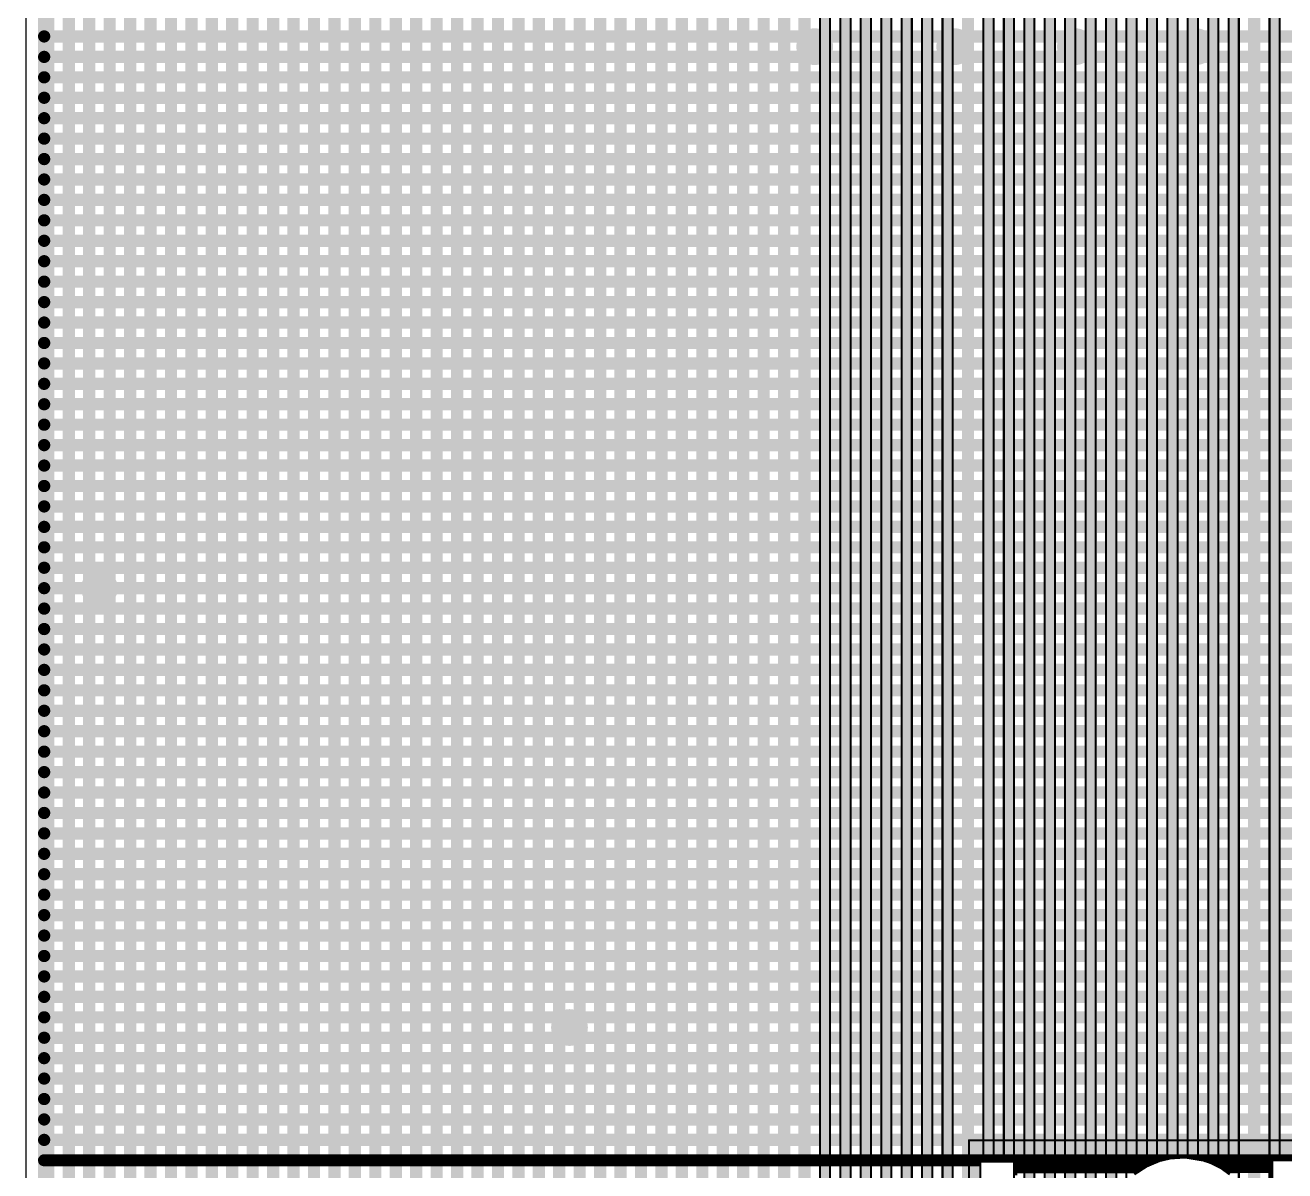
# Model space of a CAD drawing. Header units: millimetres. Extents: x 2260 to 2572, y -21 to 200.
# Drawn here: x 2325.19 to 2340.85, y 69.76 to 84 of the extents above; entities that cross this region are included whole.
import ezdxf

# ---------------------------------------------------------------- set-up
doc = ezdxf.new("R2010")
doc.units = ezdxf.units.MM
doc.layers.get('0').update_dxf_attribs({"lineweight": 18})
doc.layers.add('01', color=1, linetype='Continuous', lineweight=18)

# ---------------------------------------------------------------- blocks, each defined once
blk = doc.blocks.new('PAD_R1')
blk.add_lwpolyline([(0.25, 0, 0.5, 0.5, 1), (-0.25, 0, 0.5, 0.5, 1)], format="xyseb", close=True)

msp = doc.modelspace()

# ---------------------------------------------------------------- linework, layer by layer
at = {"layer": '01'}
msp.add_lwpolyline([(2325.2, 61.929, 0.02, 0.02, 0.414219), (2325.5, 61.629, 0.02, 0.02, 0), (2350.4, 61.629, 0.02, 0.02, 0.414219), (2350.7, 61.929, 0.02, 0.02, 0), (2350.7, 141.291, 0.02, 0.02, 0.414219), (2350.4, 141.591, 0.02, 0.02, 0), (2325.5, 141.591, 0.02, 0.02, 0.414219), (2325.2, 141.291, 0.02, 0.02, 0)], format="xyseb", close=True, dxfattribs=at)
for points in [[(2325.426, 137.536, 0.152, 0.152, 0), (2325.426, 65.729, 0.152, 0.152, 0)], [(2325.478, 137.536, 0.152, 0.152, 0), (2325.478, 65.729, 0.152, 0.152, 0)], [(2325.732, 137.536, 0.152, 0.152, 0), (2325.732, 65.729, 0.152, 0.152, 0)], [(2325.986, 137.536, 0.152, 0.152, 0), (2325.986, 65.729, 0.152, 0.152, 0)], [(2326.24, 137.536, 0.152, 0.152, 0), (2326.24, 65.729, 0.152, 0.152, 0)], [(2326.494, 137.536, 0.152, 0.152, 0), (2326.494, 65.729, 0.152, 0.152, 0)], [(2326.748, 137.536, 0.152, 0.152, 0), (2326.748, 65.729, 0.152, 0.152, 0)], [(2327.002, 137.536, 0.152, 0.152, 0), (2327.002, 65.729, 0.152, 0.152, 0)], [(2327.256, 137.536, 0.152, 0.152, 0), (2327.256, 65.729, 0.152, 0.152, 0)], [(2327.51, 137.536, 0.152, 0.152, 0), (2327.51, 65.729, 0.152, 0.152, 0)], [(2327.764, 137.536, 0.152, 0.152, 0), (2327.764, 65.729, 0.152, 0.152, 0)], [(2328.018, 137.536, 0.152, 0.152, 0), (2328.018, 65.729, 0.152, 0.152, 0)], [(2328.272, 137.536, 0.152, 0.152, 0), (2328.272, 65.729, 0.152, 0.152, 0)], [(2328.526, 137.536, 0.152, 0.152, 0), (2328.526, 65.729, 0.152, 0.152, 0)], [(2328.78, 137.536, 0.152, 0.152, 0), (2328.78, 65.729, 0.152, 0.152, 0)], [(2329.034, 137.536, 0.152, 0.152, 0), (2329.034, 65.729, 0.152, 0.152, 0)], [(2329.288, 137.536, 0.152, 0.152, 0), (2329.288, 65.729, 0.152, 0.152, 0)], [(2329.542, 137.536, 0.152, 0.152, 0), (2329.542, 65.729, 0.152, 0.152, 0)], [(2329.796, 137.536, 0.152, 0.152, 0), (2329.796, 65.729, 0.152, 0.152, 0)], [(2330.05, 137.536, 0.152, 0.152, 0), (2330.05, 65.729, 0.152, 0.152, 0)], [(2330.304, 137.536, 0.152, 0.152, 0), (2330.304, 65.729, 0.152, 0.152, 0)], [(2330.558, 137.536, 0.152, 0.152, 0), (2330.558, 65.729, 0.152, 0.152, 0)], [(2330.812, 137.536, 0.152, 0.152, 0), (2330.812, 65.729, 0.152, 0.152, 0)], [(2331.066, 137.536, 0.152, 0.152, 0), (2331.066, 65.729, 0.152, 0.152, 0)], [(2331.32, 137.536, 0.152, 0.152, 0), (2331.32, 65.729, 0.152, 0.152, 0)], [(2331.574, 137.536, 0.152, 0.152, 0), (2331.574, 65.729, 0.152, 0.152, 0)], [(2331.828, 137.536, 0.152, 0.152, 0), (2331.828, 65.729, 0.152, 0.152, 0)], [(2332.082, 137.536, 0.152, 0.152, 0), (2332.082, 65.729, 0.152, 0.152, 0)], [(2332.336, 137.536, 0.152, 0.152, 0), (2332.336, 65.729, 0.152, 0.152, 0)], [(2332.59, 137.536, 0.152, 0.152, 0), (2332.59, 65.729, 0.152, 0.152, 0)], [(2332.844, 137.536, 0.152, 0.152, 0), (2332.844, 65.729, 0.152, 0.152, 0)], [(2333.098, 137.536, 0.152, 0.152, 0), (2333.098, 65.729, 0.152, 0.152, 0)], [(2333.352, 137.536, 0.152, 0.152, 0), (2333.352, 65.729, 0.152, 0.152, 0)], [(2333.606, 137.536, 0.152, 0.152, 0), (2333.606, 65.729, 0.152, 0.152, 0)], [(2333.86, 137.536, 0.152, 0.152, 0), (2333.86, 65.729, 0.152, 0.152, 0)], [(2334.114, 137.536, 0.152, 0.152, 0), (2334.114, 65.729, 0.152, 0.152, 0)], [(2334.368, 137.536, 0.152, 0.152, 0), (2334.368, 65.729, 0.152, 0.152, 0)], [(2334.622, 137.536, 0.152, 0.152, 0), (2334.622, 65.729, 0.152, 0.152, 0)], [(2334.876, 137.536, 0.152, 0.152, 0), (2334.876, 65.729, 0.152, 0.152, 0)], [(2336.908, 137.536, 0.152, 0.152, 0), (2336.908, 65.729, 0.152, 0.152, 0)], [(2340.464, 137.536, 0.152, 0.152, 0), (2340.464, 65.729, 0.152, 0.152, 0)], [(2335.067, 137.536, 0.0254, 0.0254, 0), (2335.067, 65.729, 0.0254, 0.0254, 0)], [(2337.099, 137.536, 0.0254, 0.0254, 0), (2337.099, 69.872, 0.0254, 0.0254, 0)], [(2339.169, 69.858, 0.102, 0.102, 0), (2339.169, 137.536, 0.102, 0.102, 0)], [(2339.131, 137.536, 0.0254, 0.0254, 0), (2339.131, 69.811, 0.0254, 0.0254, 0)], [(2339.22, 69.858, 0.102, 0.102, 0), (2339.22, 137.536, 0.102, 0.102, 0)], [(2339.258, 69.867, 0.0254, 0.0254, 0), (2339.258, 137.536, 0.0254, 0.0254, 0)], [(2339.423, 69.908, 0.102, 0.102, 0), (2339.423, 137.536, 0.102, 0.102, 0)], [(2339.385, 137.536, 0.0254, 0.0254, 0), (2339.385, 69.903, 0.0254, 0.0254, 0)], [(2339.474, 69.908, 0.102, 0.102, 0), (2339.474, 137.536, 0.102, 0.102, 0)], [(2339.512, 69.919, 0.0254, 0.0254, 0), (2339.512, 137.536, 0.0254, 0.0254, 0)], [(2339.677, 69.908, 0.102, 0.102, 0), (2339.677, 137.536, 0.102, 0.102, 0)], [(2339.639, 137.536, 0.0254, 0.0254, 0), (2339.639, 69.919, 0.0254, 0.0254, 0)], [(2339.728, 69.908, 0.102, 0.102, 0), (2339.728, 137.536, 0.102, 0.102, 0)], [(2339.766, 69.9, 0.0254, 0.0254, 0), (2339.766, 137.536, 0.0254, 0.0254, 0)], [(2339.931, 69.857, 0.102, 0.102, 0), (2339.931, 137.536, 0.102, 0.102, 0)], [(2339.893, 137.536, 0.0254, 0.0254, 0), (2339.893, 69.865, 0.0254, 0.0254, 0)], [(2339.982, 69.857, 0.102, 0.102, 0), (2339.982, 137.536, 0.102, 0.102, 0)], [(2340.02, 69.811, 0.0254, 0.0254, 0), (2340.02, 137.536, 0.0254, 0.0254, 0)], [(2340.185, 69.716, 0.102, 0.102, 0), (2340.185, 137.536, 0.102, 0.102, 0)], [(2340.147, 137.536, 0.0254, 0.0254, 0), (2340.147, 69.722, 0.0254, 0.0254, 0)], [(2340.236, 69.716, 0.102, 0.102, 0), (2340.236, 137.536, 0.102, 0.102, 0)], [(2340.274, 69.557, 0.0254, 0.0254, 0), (2340.274, 137.536, 0.0254, 0.0254, 0)], [(2340.693, 69.873, 0.102, 0.102, 0), (2340.693, 137.536, 0.102, 0.102, 0)], [(2340.655, 137.536, 0.0254, 0.0254, 0), (2340.655, 65.729, 0.0254, 0.0254, 0)], [(2340.744, 69.873, 0.102, 0.102, 0), (2340.744, 137.536, 0.102, 0.102, 0)], [(2340.782, 69.886, 0.0254, 0.0254, 0), (2340.782, 137.536, 0.0254, 0.0254, 0)], [(2335.105, 65.729, 0.102, 0.102, 0), (2335.105, 134.442, 0.102, 0.102, 0)], [(2335.156, 65.729, 0.102, 0.102, 0), (2335.156, 134.442, 0.102, 0.102, 0)], [(2338.115, 134.526, 0.0254, 0.0254, 0), (2338.115, 68.263, 0.0254, 0.0254, 0)], [(2335.194, 65.729, 0.0254, 0.0254, 0), (2335.194, 134.438, 0.0254, 0.0254, 0)], [(2337.988, 68.263, 0.0254, 0.0254, 0), (2337.988, 134.234, 0.0254, 0.0254, 0)], [(2338.153, 68.251, 0.102, 0.102, 0), (2338.153, 134.043, 0.102, 0.102, 0)], [(2338.204, 68.251, 0.102, 0.102, 0), (2338.204, 134.043, 0.102, 0.102, 0)], [(2338.242, 68.263, 0.0254, 0.0254, 0), (2338.242, 134.042, 0.0254, 0.0254, 0)], [(2337.899, 68.251, 0.102, 0.102, 0), (2337.899, 133.747, 0.102, 0.102, 0)], [(2337.861, 133.745, 0.0254, 0.0254, 0), (2337.861, 68.263, 0.0254, 0.0254, 0)], [(2337.95, 68.251, 0.102, 0.102, 0), (2337.95, 133.747, 0.102, 0.102, 0)], [(2338.369, 133.557, 0.0254, 0.0254, 0), (2338.369, 68.263, 0.0254, 0.0254, 0)], [(2335.321, 133.518, 0.0254, 0.0254, 0), (2335.321, 65.729, 0.0254, 0.0254, 0)], [(2335.359, 65.729, 0.102, 0.102, 0), (2335.359, 133.416, 0.102, 0.102, 0)], [(2335.41, 65.729, 0.102, 0.102, 0), (2335.41, 133.416, 0.102, 0.102, 0)], [(2335.448, 65.729, 0.0254, 0.0254, 0), (2335.448, 133.409, 0.0254, 0.0254, 0)], [(2335.613, 65.729, 0.102, 0.102, 0), (2335.613, 133.349, 0.102, 0.102, 0)], [(2335.664, 65.729, 0.102, 0.102, 0), (2335.664, 133.349, 0.102, 0.102, 0)], [(2335.867, 65.729, 0.102, 0.102, 0), (2335.867, 133.339, 0.102, 0.102, 0)], [(2335.918, 65.729, 0.102, 0.102, 0), (2335.918, 133.339, 0.102, 0.102, 0)], [(2336.121, 65.729, 0.102, 0.102, 0), (2336.121, 133.339, 0.102, 0.102, 0)], [(2336.172, 65.729, 0.102, 0.102, 0), (2336.172, 133.339, 0.102, 0.102, 0)], [(2336.375, 65.729, 0.102, 0.102, 0), (2336.375, 133.339, 0.102, 0.102, 0)], [(2336.426, 65.729, 0.102, 0.102, 0), (2336.426, 133.339, 0.102, 0.102, 0)], [(2336.629, 65.729, 0.102, 0.102, 0), (2336.629, 133.339, 0.102, 0.102, 0)], [(2336.68, 65.729, 0.102, 0.102, 0), (2336.68, 133.339, 0.102, 0.102, 0)], [(2337.137, 69.859, 0.102, 0.102, 0), (2337.137, 133.339, 0.102, 0.102, 0)], [(2337.188, 69.859, 0.102, 0.102, 0), (2337.188, 133.339, 0.102, 0.102, 0)], [(2337.391, 69.859, 0.102, 0.102, 0), (2337.391, 133.339, 0.102, 0.102, 0)], [(2337.442, 69.859, 0.102, 0.102, 0), (2337.442, 133.339, 0.102, 0.102, 0)], [(2337.645, 68.251, 0.102, 0.102, 0), (2337.645, 133.339, 0.102, 0.102, 0)], [(2337.696, 68.251, 0.102, 0.102, 0), (2337.696, 133.339, 0.102, 0.102, 0)], [(2338.407, 68.251, 0.102, 0.102, 0), (2338.407, 133.339, 0.102, 0.102, 0)], [(2338.458, 68.251, 0.102, 0.102, 0), (2338.458, 133.339, 0.102, 0.102, 0)], [(2338.661, 69.39, 0.102, 0.102, 0), (2338.661, 133.339, 0.102, 0.102, 0)], [(2338.712, 69.39, 0.102, 0.102, 0), (2338.712, 133.339, 0.102, 0.102, 0)], [(2338.915, 69.725, 0.102, 0.102, 0), (2338.915, 133.339, 0.102, 0.102, 0)], [(2338.966, 69.725, 0.102, 0.102, 0), (2338.966, 133.339, 0.102, 0.102, 0)], [(2335.575, 133.358, 0.0254, 0.0254, 0), (2335.575, 65.729, 0.0254, 0.0254, 0)], [(2335.702, 65.729, 0.0254, 0.0254, 0), (2335.702, 133.338, 0.0254, 0.0254, 0)], [(2335.829, 133.33, 0.0254, 0.0254, 0), (2335.829, 65.729, 0.0254, 0.0254, 0)], [(2335.956, 65.729, 0.0254, 0.0254, 0), (2335.956, 133.327, 0.0254, 0.0254, 0)], [(2336.083, 133.327, 0.0254, 0.0254, 0), (2336.083, 65.729, 0.0254, 0.0254, 0)], [(2336.21, 65.729, 0.0254, 0.0254, 0), (2336.21, 133.327, 0.0254, 0.0254, 0)], [(2336.337, 133.327, 0.0254, 0.0254, 0), (2336.337, 65.729, 0.0254, 0.0254, 0)], [(2336.464, 65.729, 0.0254, 0.0254, 0), (2336.464, 133.327, 0.0254, 0.0254, 0)], [(2336.591, 133.327, 0.0254, 0.0254, 0), (2336.591, 65.729, 0.0254, 0.0254, 0)], [(2336.718, 65.729, 0.0254, 0.0254, 0), (2336.718, 133.327, 0.0254, 0.0254, 0)], [(2337.226, 69.872, 0.0254, 0.0254, 0), (2337.226, 133.327, 0.0254, 0.0254, 0)], [(2337.353, 133.327, 0.0254, 0.0254, 0), (2337.353, 69.872, 0.0254, 0.0254, 0)], [(2337.48, 69.872, 0.0254, 0.0254, 0), (2337.48, 133.327, 0.0254, 0.0254, 0)], [(2337.607, 133.327, 0.0254, 0.0254, 0), (2337.607, 68.263, 0.0254, 0.0254, 0)], [(2337.734, 68.263, 0.0254, 0.0254, 0), (2337.734, 133.327, 0.0254, 0.0254, 0)], [(2338.496, 65.729, 0.0254, 0.0254, 0), (2338.496, 133.327, 0.0254, 0.0254, 0)], [(2338.623, 133.327, 0.0254, 0.0254, 0), (2338.623, 65.729, 0.0254, 0.0254, 0)], [(2338.75, 69.392, 0.0254, 0.0254, 0), (2338.75, 133.327, 0.0254, 0.0254, 0)], [(2338.877, 133.327, 0.0254, 0.0254, 0), (2338.877, 69.615, 0.0254, 0.0254, 0)], [(2339.004, 69.731, 0.0254, 0.0254, 0), (2339.004, 133.327, 0.0254, 0.0254, 0)], [(2350.474, 83.857, 0.152, 0.152, 0), (2325.426, 83.857, 0.152, 0.152, 0)], [(2350.474, 83.603, 0.152, 0.152, 0), (2325.426, 83.603, 0.152, 0.152, 0)], [(2350.474, 83.349, 0.152, 0.152, 0), (2325.426, 83.349, 0.152, 0.152, 0)], [(2350.474, 83.095, 0.152, 0.152, 0), (2325.426, 83.095, 0.152, 0.152, 0)], [(2350.474, 82.841, 0.152, 0.152, 0), (2325.426, 82.841, 0.152, 0.152, 0)], [(2350.474, 82.587, 0.152, 0.152, 0), (2325.426, 82.587, 0.152, 0.152, 0)], [(2350.474, 82.333, 0.152, 0.152, 0), (2325.426, 82.333, 0.152, 0.152, 0)], [(2350.474, 82.079, 0.152, 0.152, 0), (2325.426, 82.079, 0.152, 0.152, 0)], [(2350.474, 81.825, 0.152, 0.152, 0), (2325.426, 81.825, 0.152, 0.152, 0)], [(2350.474, 81.571, 0.152, 0.152, 0), (2325.426, 81.571, 0.152, 0.152, 0)], [(2350.474, 81.317, 0.152, 0.152, 0), (2325.426, 81.317, 0.152, 0.152, 0)], [(2350.474, 81.063, 0.152, 0.152, 0), (2325.426, 81.063, 0.152, 0.152, 0)], [(2350.474, 80.809, 0.152, 0.152, 0), (2325.426, 80.809, 0.152, 0.152, 0)], [(2350.474, 80.555, 0.152, 0.152, 0), (2325.426, 80.555, 0.152, 0.152, 0)], [(2350.474, 80.301, 0.152, 0.152, 0), (2325.426, 80.301, 0.152, 0.152, 0)], [(2350.474, 80.047, 0.152, 0.152, 0), (2325.426, 80.047, 0.152, 0.152, 0)], [(2350.474, 79.793, 0.152, 0.152, 0), (2325.426, 79.793, 0.152, 0.152, 0)], [(2350.474, 79.539, 0.152, 0.152, 0), (2325.426, 79.539, 0.152, 0.152, 0)], [(2350.474, 79.285, 0.152, 0.152, 0), (2325.426, 79.285, 0.152, 0.152, 0)], [(2350.474, 79.031, 0.152, 0.152, 0), (2325.426, 79.031, 0.152, 0.152, 0)], [(2350.474, 78.777, 0.152, 0.152, 0), (2325.426, 78.777, 0.152, 0.152, 0)], [(2350.474, 78.523, 0.152, 0.152, 0), (2325.426, 78.523, 0.152, 0.152, 0)], [(2350.474, 78.269, 0.152, 0.152, 0), (2325.426, 78.269, 0.152, 0.152, 0)], [(2350.474, 78.015, 0.152, 0.152, 0), (2325.426, 78.015, 0.152, 0.152, 0)], [(2350.474, 77.761, 0.152, 0.152, 0), (2325.426, 77.761, 0.152, 0.152, 0)], [(2350.474, 77.507, 0.152, 0.152, 0), (2325.426, 77.507, 0.152, 0.152, 0)], [(2350.474, 77.253, 0.152, 0.152, 0), (2325.426, 77.253, 0.152, 0.152, 0)], [(2350.474, 76.999, 0.152, 0.152, 0), (2325.426, 76.999, 0.152, 0.152, 0)], [(2350.474, 76.745, 0.152, 0.152, 0), (2325.426, 76.745, 0.152, 0.152, 0)], [(2350.474, 76.491, 0.152, 0.152, 0), (2325.426, 76.491, 0.152, 0.152, 0)], [(2350.474, 76.237, 0.152, 0.152, 0), (2325.426, 76.237, 0.152, 0.152, 0)], [(2350.474, 75.983, 0.152, 0.152, 0), (2325.426, 75.983, 0.152, 0.152, 0)], [(2350.474, 75.729, 0.152, 0.152, 0), (2325.426, 75.729, 0.152, 0.152, 0)], [(2350.474, 75.475, 0.152, 0.152, 0), (2325.426, 75.475, 0.152, 0.152, 0)], [(2350.474, 75.221, 0.152, 0.152, 0), (2325.426, 75.221, 0.152, 0.152, 0)], [(2350.474, 74.967, 0.152, 0.152, 0), (2325.426, 74.967, 0.152, 0.152, 0)], [(2350.474, 74.713, 0.152, 0.152, 0), (2325.426, 74.713, 0.152, 0.152, 0)], [(2350.474, 74.459, 0.152, 0.152, 0), (2325.426, 74.459, 0.152, 0.152, 0)], [(2350.474, 74.205, 0.152, 0.152, 0), (2325.426, 74.205, 0.152, 0.152, 0)], [(2350.474, 73.951, 0.152, 0.152, 0), (2325.426, 73.951, 0.152, 0.152, 0)], [(2350.474, 73.697, 0.152, 0.152, 0), (2325.426, 73.697, 0.152, 0.152, 0)], [(2350.474, 73.443, 0.152, 0.152, 0), (2325.426, 73.443, 0.152, 0.152, 0)], [(2350.474, 73.189, 0.152, 0.152, 0), (2325.426, 73.189, 0.152, 0.152, 0)], [(2350.474, 72.935, 0.152, 0.152, 0), (2325.426, 72.935, 0.152, 0.152, 0)], [(2350.474, 72.681, 0.152, 0.152, 0), (2325.426, 72.681, 0.152, 0.152, 0)], [(2350.474, 72.427, 0.152, 0.152, 0), (2325.426, 72.427, 0.152, 0.152, 0)], [(2350.474, 72.173, 0.152, 0.152, 0), (2325.426, 72.173, 0.152, 0.152, 0)], [(2350.474, 71.919, 0.152, 0.152, 0), (2325.426, 71.919, 0.152, 0.152, 0)], [(2350.474, 71.665, 0.152, 0.152, 0), (2325.426, 71.665, 0.152, 0.152, 0)], [(2350.474, 71.411, 0.152, 0.152, 0), (2325.426, 71.411, 0.152, 0.152, 0)], [(2350.474, 71.157, 0.152, 0.152, 0), (2325.426, 71.157, 0.152, 0.152, 0)], [(2350.474, 70.903, 0.152, 0.152, 0), (2325.426, 70.903, 0.152, 0.152, 0)], [(2350.474, 70.649, 0.152, 0.152, 0), (2325.426, 70.649, 0.152, 0.152, 0)], [(2350.474, 70.395, 0.152, 0.152, 0), (2325.426, 70.395, 0.152, 0.152, 0)], [(2350.474, 70.141, 0.152, 0.152, 0), (2325.426, 70.141, 0.152, 0.152, 0)], [(2342.424, 70.046, 0.203, 0.203, 0), (2336.906, 70.046, 0.203, 0.203, 0)], [(2342.411, 70.135, 0.0254, 0.0254, 0), (2336.919, 70.135, 0.0254, 0.0254, 0)], [(2336.919, 70.135, 0.0254, 0.0254, 0), (2336.919, 67.816, 0.0254, 0.0254, 0)], [(2342.424, 70.011, 0.203, 0.203, 0), (2336.906, 70.011, 0.203, 0.203, 0)], [(2325.381, 69.932, 0.0254, 0.0254, 0), (2325.363, 69.887, 0.0254, 0.0254, 0)], [(2325.376, 69.895, 0.0508, 0.0508, 0), (2325.376, 69.887, 0.0508, 0.0508, 0)], [(2339.278, 69.887, 0.0508, 0.0508, 0), (2325.376, 69.887, 0.0508, 0.0508, 0)], [(2325.376, 69.887, 0.0508, 0.0508, 0), (2325.377, 69.874, 0.0508, 0.0508, 0)], [(2325.363, 69.887, 0.0254, 0.0254, 0), (2325.381, 69.842, 0.0254, 0.0254, 0)], [(2325.378, 69.902, 0.0508, 0.0508, 0), (2325.376, 69.895, 0.0508, 0.0508, 0)], [(2339.319, 69.899, 0.0508, 0.0508, 0), (2325.376, 69.899, 0.0508, 0.0508, 0)], [(2325.396, 69.928, 0.0508, 0.0508, 0), (2325.378, 69.902, 0.0508, 0.0508, 0)], [(2325.377, 69.874, 0.0508, 0.0508, 0), (2325.379, 69.869, 0.0508, 0.0508, 0)], [(2325.379, 69.869, 0.0508, 0.0508, 0), (2325.398, 69.845, 0.0508, 0.0508, 0)], [(2337.05, 69.868, 0.0508, 0.0508, 0), (2325.379, 69.868, 0.0508, 0.0508, 0)], [(2339.366, 69.91, 0.0508, 0.0508, 0), (2325.38, 69.91, 0.0508, 0.0508, 0)], [(2337.048, 69.859, 0.0508, 0.0508, 0), (2325.384, 69.859, 0.0508, 0.0508, 0)], [(2337.061, 69.847, 0.0254, 0.0254, 0), (2325.378, 69.847, 0.0254, 0.0254, 0)], [(2325.426, 69.951, 0.0254, 0.0254, 0), (2325.381, 69.932, 0.0254, 0.0254, 0)], [(2325.381, 69.842, 0.0254, 0.0254, 0), (2325.426, 69.824, 0.0254, 0.0254, 0)], [(2325.426, 69.938, 0.0508, 0.0508, 0), (2325.396, 69.928, 0.0508, 0.0508, 0)], [(2325.398, 69.845, 0.0508, 0.0508, 0), (2325.426, 69.837, 0.0508, 0.0508, 0)], [(2337.061, 69.835, 0.0254, 0.0254, 0), (2325.39, 69.835, 0.0254, 0.0254, 0)], [(2350.491, 69.935, 0.0508, 0.0508, 0), (2325.409, 69.935, 0.0508, 0.0508, 0)], [(2350.474, 69.938, 0.0508, 0.0508, 0), (2325.426, 69.938, 0.0508, 0.0508, 0)], [(2350.474, 69.938, 0.0508, 0.0508, 0), (2325.426, 69.938, 0.0508, 0.0508, 0)], [(2325.426, 69.837, 0.0508, 0.0508, 0), (2337.048, 69.837, 0.0508, 0.0508, 0)], [(2350.474, 69.951, 0.0254, 0.0254, 0), (2325.426, 69.951, 0.0254, 0.0254, 0)], [(2325.426, 69.824, 0.0254, 0.0254, 0), (2337.061, 69.824, 0.0254, 0.0254, 0)], [(2337.061, 69.824, 0.0254, 0.0254, 0), (2325.426, 69.824, 0.0254, 0.0254, 0)], [(2339.366, 69.91, 0.0508, 0.0508, 0), (2336.932, 69.91, 0.0508, 0.0508, 0)], [(2336.932, 69.91, 0.0508, 0.0508, 0), (2336.932, 69.899, 0.0508, 0.0508, 0)], [(2339.319, 69.899, 0.0508, 0.0508, 0), (2336.932, 69.899, 0.0508, 0.0508, 0)], [(2336.932, 69.899, 0.0508, 0.0508, 0), (2336.932, 69.868, 0.0508, 0.0508, 0)], [(2336.957, 67.92, 0.102, 0.102, 0), (2336.957, 69.859, 0.102, 0.102, 0)], [(2337.05, 69.868, 0.0508, 0.0508, 0), (2336.932, 69.868, 0.0508, 0.0508, 0)], [(2336.932, 69.868, 0.0508, 0.0508, 0), (2336.932, 69.859, 0.0508, 0.0508, 0)], [(2337.048, 69.859, 0.0508, 0.0508, 0), (2336.932, 69.859, 0.0508, 0.0508, 0)], [(2337.023, 67.92, 0.102, 0.102, 0), (2337.023, 69.859, 0.102, 0.102, 0)], [(2337.048, 69.885, 0.0508, 0.0508, 0), (2337.494, 69.885, 0.0508, 0.0508, 0)], [(2337.048, 69.837, 0.0508, 0.0508, 0), (2337.048, 69.885, 0.0508, 0.0508, 0)], [(2337.048, 69.885, 0.0508, 0.0508, 0), (2337.494, 69.885, 0.0508, 0.0508, 0)], [(2337.061, 69.824, 0.0254, 0.0254, 0), (2337.061, 69.872, 0.0254, 0.0254, 0)], [(2337.061, 69.872, 0.0254, 0.0254, 0), (2337.481, 69.872, 0.0254, 0.0254, 0)], [(2337.061, 67.908, 0.0254, 0.0254, 0), (2337.061, 69.872, 0.0254, 0.0254, 0)], [(2337.061, 69.872, 0.0254, 0.0254, 0), (2337.481, 69.872, 0.0254, 0.0254, 0)], [(2337.099, 69.872, 0.0254, 0.0254, 0), (2337.226, 69.872, 0.0254, 0.0254, 0)], [(2337.353, 69.872, 0.0254, 0.0254, 0), (2337.48, 69.872, 0.0254, 0.0254, 0)], [(2339.226, 69.868, 0.0508, 0.0508, 0), (2337.492, 69.868, 0.0508, 0.0508, 0)], [(2339.226, 69.868, 0.0508, 0.0508, 0), (2337.492, 69.868, 0.0508, 0.0508, 0)], [(2337.494, 69.885, 0.0508, 0.0508, 0), (2337.494, 69.836, 0.0508, 0.0508, 0)], [(2337.494, 69.885, 0.0508, 0.0508, 0), (2337.494, 69.825, 0.0508, 0.0508, 0)], [(2337.481, 69.872, 0.0254, 0.0254, 0), (2337.481, 69.824, 0.0254, 0.0254, 0)], [(2339.204, 69.859, 0.0508, 0.0508, 0), (2337.494, 69.859, 0.0508, 0.0508, 0)], [(2337.481, 69.872, 0.0254, 0.0254, 0), (2337.481, 68.263, 0.0254, 0.0254, 0)], [(2339.204, 69.859, 0.0508, 0.0508, 0), (2337.494, 69.859, 0.0508, 0.0508, 0)], [(2337.494, 69.837, 0.0508, 0.0508, 0), (2339.151, 69.837, 0.0508, 0.0508, 0)], [(2339.131, 69.825, 0.0508, 0.0508, 0), (2337.494, 69.825, 0.0508, 0.0508, 0)], [(2337.494, 69.825, 0.0508, 0.0508, 0), (2337.494, 69.8, 0.0508, 0.0508, 0)], [(2337.481, 69.824, 0.0254, 0.0254, 0), (2339.154, 69.824, 0.0254, 0.0254, 0)], [(2339.09, 69.8, 0.0508, 0.0508, 0), (2337.494, 69.8, 0.0508, 0.0508, 0)], [(2337.494, 69.8, 0.0508, 0.0508, 0), (2337.494, 69.701, 0.0508, 0.0508, 0)], [(2338.969, 69.722, 0.0508, 0.0508, 0), (2339.123, 69.822, 0.0508, 0.0508, 0)], [(2338.976, 69.711, 0.0254, 0.0254, 0), (2339.13, 69.811, 0.0254, 0.0254, 0)], [(2339.123, 69.822, 0.0508, 0.0508, 0), (2339.174, 69.848, 0.0508, 0.0508, 0)], [(2339.13, 69.811, 0.0254, 0.0254, 0), (2339.293, 69.88, 0.0254, 0.0254, 0)], [(2339.201, 69.858, 0.0508, 0.0508, 0), (2339.143, 69.858, 0.0508, 0.0508, 0)], [(2339.143, 69.858, 0.0508, 0.0508, 0), (2339.143, 69.832, 0.0508, 0.0508, 0)], [(2339.143, 69.832, 0.0508, 0.0508, 0), (2339.173, 69.848, 0.0508, 0.0508, 0)], [(2339.131, 69.811, 0.0254, 0.0254, 0), (2339.179, 69.837, 0.0254, 0.0254, 0)], [(2339.151, 69.837, 0.0508, 0.0508, 0), (2339.174, 69.848, 0.0508, 0.0508, 0)], [(2339.154, 69.824, 0.0254, 0.0254, 0), (2339.179, 69.837, 0.0254, 0.0254, 0)], [(2339.174, 69.848, 0.0508, 0.0508, 0), (2339.266, 69.883, 0.0508, 0.0508, 0)], [(2339.174, 69.848, 0.0508, 0.0508, 0), (2339.266, 69.883, 0.0508, 0.0508, 0)], [(2339.173, 69.848, 0.0508, 0.0508, 0), (2339.245, 69.876, 0.0508, 0.0508, 0)], [(2339.179, 69.837, 0.0254, 0.0254, 0), (2339.293, 69.88, 0.0254, 0.0254, 0)], [(2339.179, 69.837, 0.0254, 0.0254, 0), (2339.258, 69.867, 0.0254, 0.0254, 0)], [(2339.266, 69.883, 0.0508, 0.0508, 0), (2339.289, 69.892, 0.0508, 0.0508, 0)], [(2339.266, 69.883, 0.0508, 0.0508, 0), (2339.289, 69.892, 0.0508, 0.0508, 0)], [(2339.289, 69.892, 0.0508, 0.0508, 0), (2339.423, 69.924, 0.0508, 0.0508, 0)], [(2339.289, 69.892, 0.0508, 0.0508, 0), (2339.374, 69.912, 0.0508, 0.0508, 0)], [(2339.293, 69.88, 0.0254, 0.0254, 0), (2339.425, 69.911, 0.0254, 0.0254, 0)], [(2339.293, 69.88, 0.0254, 0.0254, 0), (2339.425, 69.911, 0.0254, 0.0254, 0)], [(2339.374, 69.912, 0.0508, 0.0508, 0), (2339.423, 69.924, 0.0508, 0.0508, 0)], [(2339.397, 69.918, 0.0508, 0.0508, 0), (2339.423, 69.924, 0.0508, 0.0508, 0)], [(2339.385, 69.903, 0.0254, 0.0254, 0), (2339.425, 69.911, 0.0254, 0.0254, 0)], [(2339.423, 69.924, 0.0508, 0.0508, 0), (2339.499, 69.931, 0.0508, 0.0508, 0)], [(2339.423, 69.924, 0.0508, 0.0508, 0), (2339.609, 69.935, 0.0508, 0.0508, 0)], [(2339.423, 69.924, 0.0508, 0.0508, 0), (2339.609, 69.935, 0.0508, 0.0508, 0)], [(2339.425, 69.911, 0.0254, 0.0254, 0), (2339.608, 69.923, 0.0254, 0.0254, 0)], [(2339.425, 69.911, 0.0254, 0.0254, 0), (2339.608, 69.923, 0.0254, 0.0254, 0)], [(2339.425, 69.911, 0.0254, 0.0254, 0), (2339.512, 69.919, 0.0254, 0.0254, 0)], [(2339.609, 69.935, 0.0508, 0.0508, 0), (2339.745, 69.912, 0.0508, 0.0508, 0)], [(2339.609, 69.935, 0.0508, 0.0508, 0), (2339.831, 69.898, 0.0508, 0.0508, 0)], [(2339.608, 69.923, 0.0254, 0.0254, 0), (2339.828, 69.886, 0.0254, 0.0254, 0)], [(2339.608, 69.923, 0.0254, 0.0254, 0), (2339.828, 69.886, 0.0254, 0.0254, 0)], [(2339.651, 69.93, 0.0508, 0.0508, 0), (2339.741, 69.918, 0.0508, 0.0508, 0)], [(2339.639, 69.919, 0.0254, 0.0254, 0), (2339.739, 69.906, 0.0254, 0.0254, 0)], [(2339.741, 69.918, 0.0508, 0.0508, 0), (2339.753, 69.916, 0.0508, 0.0508, 0)], [(2339.745, 69.912, 0.0508, 0.0508, 0), (2339.831, 69.898, 0.0508, 0.0508, 0)], [(2339.739, 69.906, 0.0254, 0.0254, 0), (2339.766, 69.9, 0.0254, 0.0254, 0)], [(2350.52, 69.91, 0.0508, 0.0508, 0), (2339.758, 69.91, 0.0508, 0.0508, 0)], [(2342.398, 69.91, 0.0508, 0.0508, 0), (2339.758, 69.91, 0.0508, 0.0508, 0)], [(2339.831, 69.898, 0.0508, 0.0508, 0), (2339.93, 69.866, 0.0508, 0.0508, 0)], [(2339.831, 69.898, 0.0508, 0.0508, 0), (2339.929, 69.866, 0.0508, 0.0508, 0)], [(2339.828, 69.886, 0.0254, 0.0254, 0), (2339.925, 69.854, 0.0254, 0.0254, 0)], [(2339.828, 69.886, 0.0254, 0.0254, 0), (2339.925, 69.854, 0.0254, 0.0254, 0)], [(2340.682, 69.887, 0.0508, 0.0508, 0), (2339.862, 69.887, 0.0508, 0.0508, 0)], [(2339.905, 69.874, 0.0508, 0.0508, 0), (2339.982, 69.843, 0.0508, 0.0508, 0)], [(2339.893, 69.865, 0.0254, 0.0254, 0), (2339.977, 69.831, 0.0254, 0.0254, 0)], [(2340.677, 69.873, 0.0508, 0.0508, 0), (2339.906, 69.873, 0.0508, 0.0508, 0)], [(2340.677, 69.873, 0.0508, 0.0508, 0), (2339.906, 69.873, 0.0508, 0.0508, 0)], [(2339.929, 69.866, 0.0508, 0.0508, 0), (2340.053, 69.805, 0.0508, 0.0508, 0)], [(2339.93, 69.866, 0.0508, 0.0508, 0), (2339.995, 69.837, 0.0508, 0.0508, 0)], [(2339.925, 69.854, 0.0254, 0.0254, 0), (2339.992, 69.824, 0.0254, 0.0254, 0)], [(2339.925, 69.854, 0.0254, 0.0254, 0), (2340.049, 69.792, 0.0254, 0.0254, 0)], [(2340.007, 69.857, 0.0508, 0.0508, 0), (2339.947, 69.857, 0.0508, 0.0508, 0)], [(2340.677, 69.842, 0.0508, 0.0508, 0), (2339.981, 69.842, 0.0508, 0.0508, 0)], [(2339.982, 69.843, 0.0508, 0.0508, 0), (2340.007, 69.831, 0.0508, 0.0508, 0)], [(2340.677, 69.842, 0.0508, 0.0508, 0), (2339.983, 69.842, 0.0508, 0.0508, 0)], [(2339.977, 69.831, 0.0254, 0.0254, 0), (2340.02, 69.811, 0.0254, 0.0254, 0)], [(2339.995, 69.837, 0.0508, 0.0508, 0), (2340.677, 69.837, 0.0508, 0.0508, 0)], [(2339.992, 69.824, 0.0254, 0.0254, 0), (2340.69, 69.824, 0.0254, 0.0254, 0)], [(2340.007, 69.83, 0.0508, 0.0508, 0), (2340.007, 69.857, 0.0508, 0.0508, 0)], [(2340.677, 69.817, 0.0508, 0.0508, 0), (2340.032, 69.817, 0.0508, 0.0508, 0)], [(2340.053, 69.805, 0.0508, 0.0508, 0), (2340.164, 69.724, 0.0508, 0.0508, 0)], [(2340.677, 69.873, 0.0508, 0.0508, 0), (2340.667, 69.873, 0.0508, 0.0508, 0)], [(2340.667, 67.92, 0.0508, 0.0508, 0), (2340.667, 69.873, 0.0508, 0.0508, 0)], [(2340.677, 69.899, 0.0508, 0.0508, 0), (2341.482, 69.899, 0.0508, 0.0508, 0)], [(2340.677, 69.842, 0.0508, 0.0508, 0), (2340.677, 69.899, 0.0508, 0.0508, 0)], [(2340.677, 69.899, 0.0508, 0.0508, 0), (2341.482, 69.899, 0.0508, 0.0508, 0)], [(2340.677, 69.842, 0.0508, 0.0508, 0), (2340.677, 69.899, 0.0508, 0.0508, 0)], [(2340.677, 67.92, 0.0508, 0.0508, 0), (2340.677, 69.873, 0.0508, 0.0508, 0)], [(2340.677, 69.837, 0.0508, 0.0508, 0), (2340.677, 69.842, 0.0508, 0.0508, 0)], [(2340.677, 69.698, 0.0508, 0.0508, 0), (2340.677, 69.842, 0.0508, 0.0508, 0)], [(2340.69, 67.908, 0.0254, 0.0254, 0), (2340.69, 69.886, 0.0254, 0.0254, 0)], [(2340.69, 69.886, 0.0254, 0.0254, 0), (2340.782, 69.886, 0.0254, 0.0254, 0)], [(2340.69, 69.824, 0.0254, 0.0254, 0), (2340.69, 69.886, 0.0254, 0.0254, 0)], [(2340.69, 69.886, 0.0254, 0.0254, 0), (2341.482, 69.886, 0.0254, 0.0254, 0)], [(2340.69, 67.908, 0.0254, 0.0254, 0), (2340.69, 69.886, 0.0254, 0.0254, 0)], [(2340.69, 69.886, 0.0254, 0.0254, 0), (2341.482, 69.886, 0.0254, 0.0254, 0)], [(2339.05, 69.774, 0.0508, 0.0508, 0), (2337.494, 69.774, 0.0508, 0.0508, 0)], [(2339.013, 69.75, 0.0508, 0.0508, 0), (2337.494, 69.75, 0.0508, 0.0508, 0)], [(2338.969, 69.722, 0.0508, 0.0508, 0), (2338.991, 69.738, 0.0508, 0.0508, 0)], [(2340.049, 69.792, 0.0254, 0.0254, 0), (2340.16, 69.711, 0.0254, 0.0254, 0)], [(2340.677, 69.786, 0.0508, 0.0508, 0), (2340.083, 69.786, 0.0508, 0.0508, 0)], [(2340.677, 69.755, 0.0508, 0.0508, 0), (2340.126, 69.755, 0.0508, 0.0508, 0)]]:
    msp.add_lwpolyline(points, format="xyseb", dxfattribs=at)

# ---------------------------------------------------------------- block references
for p, xscale, yscale in [((2325.426, 83.857), -0.1524, 0.1524), ((2335.003, 83.73), -0.456945, 0.456945), ((2336.743, 83.73), -0.456945, 0.456945), ((2338.243, 83.73), -0.456945, 0.456945), ((2339.743, 83.73), -0.456945, 0.456945), ((2325.426, 83.603), -0.1524, 0.1524), ((2325.426, 83.349), -0.1524, 0.1524), ((2325.426, 83.095), -0.1524, 0.1524), ((2325.426, 82.841), -0.1524, 0.1524), ((2325.426, 82.587), -0.1524, 0.1524), ((2325.426, 82.333), -0.1524, 0.1524), ((2325.426, 82.079), -0.1524, 0.1524), ((2325.426, 81.825), -0.1524, 0.1524), ((2325.426, 81.571), -0.1524, 0.1524), ((2325.426, 81.317), -0.1524, 0.1524), ((2325.426, 81.063), -0.1524, 0.1524), ((2325.426, 80.809), -0.1524, 0.1524), ((2325.426, 80.555), -0.1524, 0.1524), ((2325.426, 80.301), -0.1524, 0.1524), ((2325.426, 80.047), -0.1524, 0.1524), ((2325.426, 79.793), -0.1524, 0.1524), ((2325.426, 79.539), -0.1524, 0.1524), ((2325.426, 79.285), -0.1524, 0.1524), ((2325.426, 79.031), -0.1524, 0.1524), ((2325.426, 78.777), -0.1524, 0.1524), ((2325.426, 78.523), -0.1524, 0.1524), ((2325.426, 78.269), -0.1524, 0.1524), ((2325.426, 78.015), -0.1524, 0.1524), ((2325.426, 77.761), -0.1524, 0.1524), ((2325.426, 77.507), -0.1524, 0.1524), ((2325.426, 77.253), -0.1524, 0.1524), ((2326.113, 76.999), -0.456945, 0.456945), ((2325.426, 76.999), -0.1524, 0.1524), ((2325.426, 76.745), -0.1524, 0.1524), ((2325.426, 76.491), -0.1524, 0.1524), ((2325.426, 76.237), -0.1524, 0.1524), ((2325.426, 75.983), -0.1524, 0.1524), ((2325.426, 75.729), -0.1524, 0.1524), ((2325.426, 75.475), -0.1524, 0.1524), ((2325.426, 75.221), -0.1524, 0.1524), ((2325.426, 74.967), -0.1524, 0.1524), ((2325.426, 74.713), -0.1524, 0.1524), ((2325.426, 74.459), -0.1524, 0.1524), ((2325.426, 74.205), -0.1524, 0.1524), ((2325.426, 73.951), -0.1524, 0.1524), ((2325.426, 73.697), -0.1524, 0.1524), ((2325.426, 73.443), -0.1524, 0.1524), ((2325.426, 73.189), -0.1524, 0.1524), ((2325.426, 72.935), -0.1524, 0.1524), ((2325.426, 72.681), -0.1524, 0.1524), ((2325.426, 72.427), -0.1524, 0.1524), ((2325.426, 72.173), -0.1524, 0.1524), ((2325.426, 71.919), -0.1524, 0.1524), ((2325.426, 71.665), -0.1524, 0.1524), ((2331.955, 71.538), -0.456945, 0.456945), ((2325.426, 71.411), -0.1524, 0.1524), ((2325.426, 71.157), -0.1524, 0.1524), ((2325.426, 70.903), -0.1524, 0.1524), ((2325.426, 70.649), -0.1524, 0.1524), ((2325.426, 70.395), -0.1524, 0.1524), ((2325.426, 70.141), -0.1524, 0.1524), ((2336.919, 70.135), -0.0254, 0.0254), ((2336.919, 70.135), -0.0254, 0.0254), ((2325.376, 69.887), -0.0508, 0.0508), ((2325.376, 69.887), -0.0508, 0.0508), ((2325.376, 69.887), -0.0508, 0.0508), ((2325.363, 69.887), -0.0254, 0.0254), ((2325.363, 69.887), -0.0254, 0.0254), ((2325.376, 69.899), -0.0508, 0.0508), ((2325.376, 69.895), -0.0508, 0.0508), ((2325.376, 69.895), -0.0508, 0.0508), ((2325.378, 69.902), -0.0508, 0.0508), ((2325.378, 69.902), -0.0508, 0.0508), ((2325.377, 69.874), -0.0508, 0.0508), ((2325.377, 69.874), -0.0508, 0.0508), ((2325.379, 69.869), -0.0508, 0.0508), ((2325.379, 69.869), -0.0508, 0.0508), ((2325.379, 69.868), -0.0508, 0.0508), ((2325.38, 69.91), -0.0508, 0.0508), ((2325.384, 69.859), -0.0508, 0.0508), ((2325.378, 69.847), -0.0254, 0.0254), ((2325.381, 69.932), -0.0254, 0.0254), ((2325.381, 69.932), -0.0254, 0.0254), ((2325.381, 69.842), -0.0254, 0.0254), ((2325.381, 69.842), -0.0254, 0.0254), ((2325.396, 69.928), -0.0508, 0.0508), ((2325.396, 69.928), -0.0508, 0.0508), ((2325.398, 69.845), -0.0508, 0.0508), ((2325.398, 69.845), -0.0508, 0.0508), ((2325.39, 69.835), -0.0254, 0.0254), ((2325.409, 69.935), -0.0508, 0.0508), ((2325.426, 69.938), -0.0508, 0.0508), ((2325.426, 69.938), -0.0508, 0.0508), ((2325.426, 69.938), -0.0508, 0.0508), ((2325.426, 69.837), -0.0508, 0.0508), ((2325.426, 69.837), -0.0508, 0.0508), ((2325.426, 69.951), -0.0254, 0.0254), ((2325.426, 69.951), -0.0254, 0.0254), ((2325.426, 69.824), -0.0254, 0.0254), ((2325.426, 69.824), -0.0254, 0.0254), ((2325.426, 69.824), -0.0254, 0.0254), ((2336.932, 69.91), -0.0508, 0.0508), ((2336.932, 69.91), -0.0508, 0.0508), ((2336.932, 69.899), -0.0508, 0.0508), ((2336.932, 69.899), -0.0508, 0.0508), ((2336.932, 69.899), -0.0508, 0.0508), ((2336.932, 69.868), -0.0508, 0.0508), ((2336.932, 69.868), -0.0508, 0.0508), ((2336.932, 69.868), -0.0508, 0.0508), ((2336.932, 69.859), -0.0508, 0.0508), ((2336.932, 69.859), -0.0508, 0.0508), ((2337.048, 69.885), -0.0508, 0.0508), ((2337.048, 69.885), -0.0508, 0.0508), ((2337.048, 69.885), -0.0508, 0.0508), ((2337.048, 69.859), -0.0508, 0.0508), ((2337.048, 69.859), -0.0508, 0.0508), ((2337.048, 69.837), -0.0508, 0.0508), ((2337.048, 69.837), -0.0508, 0.0508), ((2337.05, 69.868), -0.0508, 0.0508), ((2337.05, 69.868), -0.0508, 0.0508), ((2337.061, 69.872), -0.0254, 0.0254), ((2337.061, 69.872), -0.0254, 0.0254), ((2337.061, 69.872), -0.0254, 0.0254), ((2337.061, 69.872), -0.0254, 0.0254), ((2337.061, 69.847), -0.0254, 0.0254), ((2337.061, 69.835), -0.0254, 0.0254), ((2337.061, 69.824), -0.0254, 0.0254), ((2337.061, 69.824), -0.0254, 0.0254), ((2337.061, 69.824), -0.0254, 0.0254), ((2337.099, 69.872), -0.0254, 0.0254), ((2337.099, 69.872), -0.0254, 0.0254), ((2337.226, 69.872), -0.0254, 0.0254), ((2337.226, 69.872), -0.0254, 0.0254), ((2337.353, 69.872), -0.0254, 0.0254), ((2337.353, 69.872), -0.0254, 0.0254), ((2337.492, 69.868), -0.0508, 0.0508), ((2337.492, 69.868), -0.0508, 0.0508), ((2337.48, 69.872), -0.0254, 0.0254), ((2337.48, 69.872), -0.0254, 0.0254), ((2337.494, 69.885), -0.0508, 0.0508), ((2337.494, 69.885), -0.0508, 0.0508), ((2337.494, 69.885), -0.0508, 0.0508), ((2337.494, 69.885), -0.0508, 0.0508), ((2337.481, 69.872), -0.0254, 0.0254), ((2337.481, 69.872), -0.0254, 0.0254), ((2337.494, 69.859), -0.0508, 0.0508), ((2337.481, 69.872), -0.0254, 0.0254), ((2337.481, 69.872), -0.0254, 0.0254), ((2337.494, 69.859), -0.0508, 0.0508), ((2337.494, 69.836), -0.0508, 0.0508), ((2337.494, 69.837), -0.0508, 0.0508), ((2337.494, 69.825), -0.0508, 0.0508), ((2337.494, 69.825), -0.0508, 0.0508), ((2337.494, 69.825), -0.0508, 0.0508), ((2337.481, 69.824), -0.0254, 0.0254), ((2337.481, 69.824), -0.0254, 0.0254), ((2337.494, 69.8), -0.0508, 0.0508), ((2337.494, 69.8), -0.0508, 0.0508), ((2337.494, 69.8), -0.0508, 0.0508), ((2339.09, 69.8), -0.0508, 0.0508), ((2339.123, 69.822), -0.0508, 0.0508), ((2339.123, 69.822), -0.0508, 0.0508), ((2339.131, 69.825), -0.0508, 0.0508), ((2339.13, 69.811), -0.0254, 0.0254), ((2339.13, 69.811), -0.0254, 0.0254), ((2339.143, 69.858), -0.0508, 0.0508), ((2339.143, 69.858), -0.0508, 0.0508), ((2339.143, 69.832), -0.0508, 0.0508), ((2339.143, 69.832), -0.0508, 0.0508), ((2339.131, 69.811), -0.0254, 0.0254), ((2339.131, 69.811), -0.0254, 0.0254), ((2339.151, 69.837), -0.0508, 0.0508), ((2339.151, 69.837), -0.0508, 0.0508), ((2339.154, 69.824), -0.0254, 0.0254), ((2339.154, 69.824), -0.0254, 0.0254), ((2339.174, 69.848), -0.0508, 0.0508), ((2339.174, 69.848), -0.0508, 0.0508), ((2339.174, 69.848), -0.0508, 0.0508), ((2339.174, 69.848), -0.0508, 0.0508), ((2339.173, 69.848), -0.0508, 0.0508), ((2339.173, 69.848), -0.0508, 0.0508), ((2339.179, 69.837), -0.0254, 0.0254), ((2339.179, 69.837), -0.0254, 0.0254), ((2339.179, 69.837), -0.0254, 0.0254), ((2339.179, 69.837), -0.0254, 0.0254), ((2339.201, 69.858), -0.0508, 0.0508), ((2339.204, 69.859), -0.0508, 0.0508), ((2339.204, 69.859), -0.0508, 0.0508), ((2339.226, 69.868), -0.0508, 0.0508), ((2339.226, 69.868), -0.0508, 0.0508), ((2339.245, 69.876), -0.0508, 0.0508), ((2339.266, 69.883), -0.0508, 0.0508), ((2339.266, 69.883), -0.0508, 0.0508), ((2339.266, 69.883), -0.0508, 0.0508), ((2339.266, 69.883), -0.0508, 0.0508), ((2339.258, 69.867), -0.0254, 0.0254), ((2339.258, 69.867), -0.0254, 0.0254), ((2339.278, 69.887), -0.0508, 0.0508), ((2339.289, 69.892), -0.0508, 0.0508), ((2339.289, 69.892), -0.0508, 0.0508), ((2339.289, 69.892), -0.0508, 0.0508), ((2339.289, 69.892), -0.0508, 0.0508), ((2339.293, 69.88), -0.0254, 0.0254), ((2339.293, 69.88), -0.0254, 0.0254), ((2339.293, 69.88), -0.0254, 0.0254), ((2339.293, 69.88), -0.0254, 0.0254), ((2339.319, 69.899), -0.0508, 0.0508), ((2339.319, 69.899), -0.0508, 0.0508), ((2339.366, 69.91), -0.0508, 0.0508), ((2339.366, 69.91), -0.0508, 0.0508), ((2339.374, 69.912), -0.0508, 0.0508), ((2339.374, 69.912), -0.0508, 0.0508), ((2339.397, 69.918), -0.0508, 0.0508), ((2339.385, 69.903), -0.0254, 0.0254), ((2339.385, 69.903), -0.0254, 0.0254), ((2339.423, 69.924), -0.0508, 0.0508), ((2339.423, 69.924), -0.0508, 0.0508), ((2339.423, 69.924), -0.0508, 0.0508), ((2339.423, 69.924), -0.0508, 0.0508), ((2339.423, 69.924), -0.0508, 0.0508), ((2339.423, 69.924), -0.0508, 0.0508), ((2339.425, 69.911), -0.0254, 0.0254), ((2339.425, 69.911), -0.0254, 0.0254), ((2339.425, 69.911), -0.0254, 0.0254), ((2339.425, 69.911), -0.0254, 0.0254), ((2339.425, 69.911), -0.0254, 0.0254), ((2339.425, 69.911), -0.0254, 0.0254), ((2339.499, 69.931), -0.0508, 0.0508), ((2339.512, 69.919), -0.0254, 0.0254), ((2339.512, 69.919), -0.0254, 0.0254), ((2339.609, 69.935), -0.0508, 0.0508), ((2339.609, 69.935), -0.0508, 0.0508), ((2339.609, 69.935), -0.0508, 0.0508), ((2339.609, 69.935), -0.0508, 0.0508), ((2339.608, 69.923), -0.0254, 0.0254), ((2339.608, 69.923), -0.0254, 0.0254), ((2339.608, 69.923), -0.0254, 0.0254), ((2339.608, 69.923), -0.0254, 0.0254), ((2339.651, 69.93), -0.0508, 0.0508), ((2339.639, 69.919), -0.0254, 0.0254), ((2339.639, 69.919), -0.0254, 0.0254), ((2339.741, 69.918), -0.0508, 0.0508), ((2339.741, 69.918), -0.0508, 0.0508), ((2339.745, 69.912), -0.0508, 0.0508), ((2339.745, 69.912), -0.0508, 0.0508), ((2339.739, 69.906), -0.0254, 0.0254), ((2339.739, 69.906), -0.0254, 0.0254), ((2339.753, 69.916), -0.0508, 0.0508), ((2339.758, 69.91), -0.0508, 0.0508), ((2339.758, 69.91), -0.0508, 0.0508), ((2339.766, 69.9), -0.0254, 0.0254), ((2339.766, 69.9), -0.0254, 0.0254), ((2339.831, 69.898), -0.0508, 0.0508), ((2339.831, 69.898), -0.0508, 0.0508), ((2339.831, 69.898), -0.0508, 0.0508), ((2339.831, 69.898), -0.0508, 0.0508), ((2339.828, 69.886), -0.0254, 0.0254), ((2339.828, 69.886), -0.0254, 0.0254), ((2339.828, 69.886), -0.0254, 0.0254), ((2339.828, 69.886), -0.0254, 0.0254), ((2339.862, 69.887), -0.0508, 0.0508), ((2339.905, 69.874), -0.0508, 0.0508), ((2339.893, 69.865), -0.0254, 0.0254), ((2339.893, 69.865), -0.0254, 0.0254), ((2339.906, 69.873), -0.0508, 0.0508), ((2339.906, 69.873), -0.0508, 0.0508), ((2339.929, 69.866), -0.0508, 0.0508), ((2339.929, 69.866), -0.0508, 0.0508), ((2339.93, 69.866), -0.0508, 0.0508), ((2339.93, 69.866), -0.0508, 0.0508), ((2339.925, 69.854), -0.0254, 0.0254), ((2339.925, 69.854), -0.0254, 0.0254), ((2339.925, 69.854), -0.0254, 0.0254), ((2339.925, 69.854), -0.0254, 0.0254), ((2339.947, 69.857), -0.0508, 0.0508), ((2339.981, 69.842), -0.0508, 0.0508), ((2339.982, 69.843), -0.0508, 0.0508), ((2339.982, 69.843), -0.0508, 0.0508), ((2339.983, 69.842), -0.0508, 0.0508), ((2339.977, 69.831), -0.0254, 0.0254), ((2339.977, 69.831), -0.0254, 0.0254), ((2339.995, 69.837), -0.0508, 0.0508), ((2339.995, 69.837), -0.0508, 0.0508), ((2339.992, 69.824), -0.0254, 0.0254), ((2339.992, 69.824), -0.0254, 0.0254), ((2340.007, 69.857), -0.0508, 0.0508), ((2340.007, 69.857), -0.0508, 0.0508), ((2340.007, 69.831), -0.0508, 0.0508), ((2340.007, 69.83), -0.0508, 0.0508), ((2340.032, 69.817), -0.0508, 0.0508), ((2340.02, 69.811), -0.0254, 0.0254), ((2340.02, 69.811), -0.0254, 0.0254), ((2340.053, 69.805), -0.0508, 0.0508), ((2340.053, 69.805), -0.0508, 0.0508), ((2340.667, 69.873), -0.0508, 0.0508), ((2340.677, 69.899), -0.0508, 0.0508), ((2340.677, 69.899), -0.0508, 0.0508), ((2340.677, 69.899), -0.0508, 0.0508), ((2340.677, 69.899), -0.0508, 0.0508), ((2340.677, 69.873), -0.0508, 0.0508), ((2340.677, 69.873), -0.0508, 0.0508), ((2340.677, 69.873), -0.0508, 0.0508), ((2340.677, 69.842), -0.0508, 0.0508), ((2340.677, 69.842), -0.0508, 0.0508), ((2340.677, 69.842), -0.0508, 0.0508), ((2340.677, 69.842), -0.0508, 0.0508), ((2340.677, 69.842), -0.0508, 0.0508), ((2340.677, 69.842), -0.0508, 0.0508), ((2340.677, 69.837), -0.0508, 0.0508), ((2340.677, 69.837), -0.0508, 0.0508), ((2340.677, 69.817), -0.0508, 0.0508), ((2340.682, 69.887), -0.0508, 0.0508), ((2340.69, 69.886), -0.0254, 0.0254), ((2340.69, 69.886), -0.0254, 0.0254), ((2340.69, 69.886), -0.0254, 0.0254), ((2340.69, 69.886), -0.0254, 0.0254), ((2340.69, 69.886), -0.0254, 0.0254), ((2340.69, 69.886), -0.0254, 0.0254), ((2340.69, 69.824), -0.0254, 0.0254), ((2340.69, 69.824), -0.0254, 0.0254), ((2340.782, 69.886), -0.0254, 0.0254), ((2340.782, 69.886), -0.0254, 0.0254), ((2337.494, 69.774), -0.0508, 0.0508), ((2337.494, 69.75), -0.0508, 0.0508), ((2338.991, 69.738), -0.0508, 0.0508), ((2339.013, 69.75), -0.0508, 0.0508), ((2339.05, 69.774), -0.0508, 0.0508), ((2340.049, 69.792), -0.0254, 0.0254), ((2340.049, 69.792), -0.0254, 0.0254), ((2340.083, 69.786), -0.0508, 0.0508), ((2340.126, 69.755), -0.0508, 0.0508), ((2340.677, 69.786), -0.0508, 0.0508), ((2340.677, 69.755), -0.0508, 0.0508)]:
    msp.add_blockref('PAD_R1', p, dxfattribs=dict(at, xscale=xscale, yscale=yscale))

doc.saveas('drawing.dxf')
